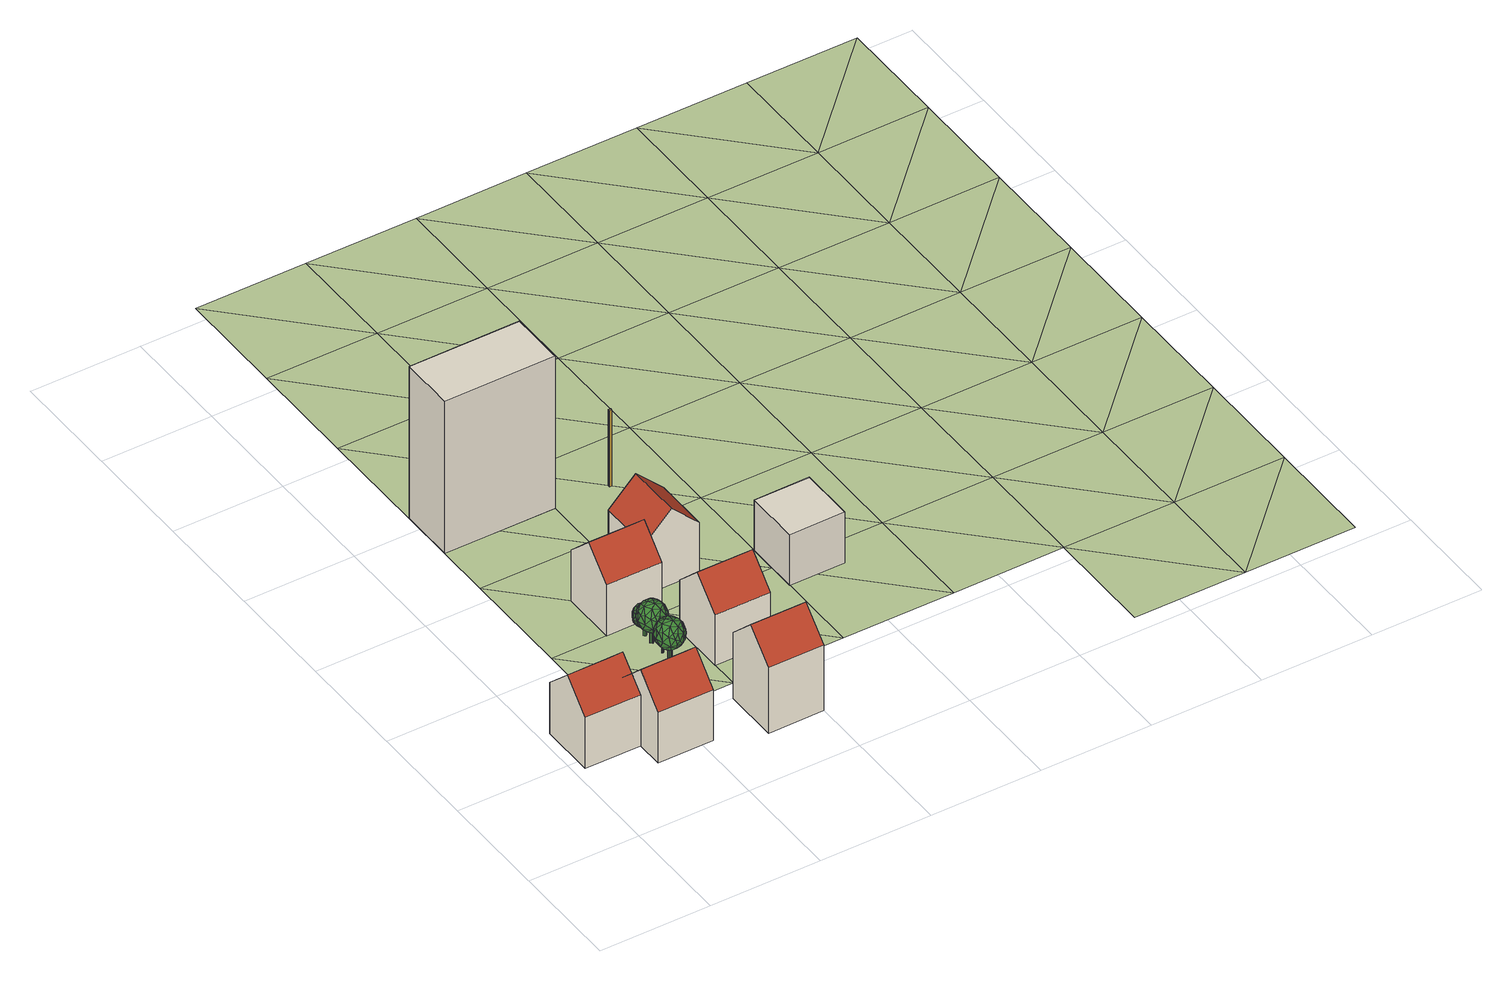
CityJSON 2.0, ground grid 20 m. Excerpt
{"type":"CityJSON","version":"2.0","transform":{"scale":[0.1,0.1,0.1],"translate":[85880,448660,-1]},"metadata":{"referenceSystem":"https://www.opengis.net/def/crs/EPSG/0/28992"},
"CityObjects":{
"building1":{"type":"Building","attributes":{"description":"This is multi-part Building 9-10","name":"Multi-part Building 9-10 (Jabba's Palace)","identifier":"identifier_building_9-10","Indicator.type":"genericQuantitativeIndicator","Indicator.name":"name of genericQuantitativeIndicator","Indicator.scope":"scope of genericQuantitativeIndicator","Indicator.value":73,"Metadata.author":"Person 9","Metadata.acquisitionMethod":"measurement","Metadata.owner":"Company 9","class":"habitation","function":"residential building","yearOfConstruction":1965,"roofType":"gabled roof","measuredHeight":15,"storeysAboveGround":3,"storeysBelowGround":5,"storeyHeightsAboveGround":3,"QualifiedArea.description":"This is a type of floor area","QualifiedArea.source":"Area value source text","QualifiedArea.value":300,"QualifiedArea.type":"grossFloorArea","bdgAtticThermalStatus":"isHeatedAndCooled","bdgBasementThermalStatus":"isNeitherHeatedNorCooled","bdgConstructionWeight":"heavy","QualifiedHeight.description":"This is a type of height","QualifiedHeight.source":"Height value source text","QualifiedHeight.value":15,"QualifiedHeight.type":"highestRoofEdge","bdgIsProtected":"false","bdgOwnerName":"Jabba the Hutt","bdgOwnershipType":"occupantPrivateOwner","QualifiedVolume.description":"This is a type of volume","QualifiedVolume.source":"Volume value source text","QualifiedVolume.value":1250,"QualifiedVolume.type":"grossVolume"},"children":["building1-1","building1-2"]},
"building1-1":{"type":"BuildingPart","attributes":{"description":"This is BuildingPart 9","name":"BuildingPart 9 (Jabba's dungeon)","identifier":"identifier_buildingpart_9","CityObjectRelation.relationType":"adjacent","class":"habitation","function":"residential building","yearOfConstruction":1965,"roofType":"gabled roof","measuredHeight":15,"storeysAboveGround":3,"storeysBelowGround":5,"storeyHeightsAboveGround":3,"QualifiedArea.description":"This is a type of floor area","QualifiedArea.source":"Area value source text","QualifiedArea.value":300,"QualifiedArea.type":"grossFloorArea","bdgAtticThermalStatus":"isOnlyHeated","bdgBasementThermalStatus":"isOnlyHeated","bdgConstructionWeight":"light","QualifiedHeight.description":"This is a type of height","QualifiedHeight.source":"Height value source text","QualifiedHeight.value":15,"QualifiedHeight.type":"highestRoofEdge","bdgIsProtected":"false","bdgType":"terracedHouse","QualifiedVolume.description":"This is a type of volume","QualifiedVolume.source":"Volume value source text","QualifiedVolume.value":1250,"QualifiedVolume.type":"grossVolume"},"address":[{"country":"Bespin Territories","locality":"Alderaan","thoroughfareNumber":"9","thoroughfareName":"Bespin Square","postcode":"1977SW"}],"parents":["building1"],"geometry":[{"type":"MultiSurface","lod":"2","boundaries":[[[0,1,2,3]],[[4,5,6,7]],[[8,9,5,4]],[[8,4,10,11,12,2]],[[6,5,9,1,0]],[[7,6,0,3]],[[1,9,8,2]],[[10,7,3,12,11]],[[7,3,12,2,8,4,10]]],"semantics":{"surfaces":[{"type":"GroundSurface"},{"type":"RoofSurface","description":"This is RoofSurface 1","identifier":"identifier_buildingpart_9_roofsurf_1","Indicator.type":"genericQuantitativeIndicator","Indicator.name":"name of genericQuantitativeIndicator","Indicator.description":"description of keyPerformanceIndicator of id_buildingpart_9_roofsurf_1","Indicator.scope":"scope of genericQuantitativeIndicator","Indicator.value":69,"bdgBdrySurfAdditionalThermalBridgeUValue":0.25,"bdgBdrySurfAzimuth":180,"bdgBdrySurfGroundViewFactor":0.5,"bdgBdrySurfInclination":45,"bdgBdrySurfIsShared":"false","bdgBdrySurfSkyViewFactor":0.6,"bdgBdrySurfTotalSurfaceArea":70.71},{"type":"RoofSurface","description":"This is RoofSurface 2","identifier":"identifier_buildingpart_9_roofsurf_2","Indicator.type":"genericQuantitativeIndicator","Indicator.name":"name of genericQuantitativeIndicator","Indicator.description":"description of keyPerformanceIndicator of id_buildingpart_9_roofsurf_2","Indicator.scope":"scope of genericQuantitativeIndicator","Indicator.value":35,"bdgBdrySurfAdditionalThermalBridgeUValue":0.25,"bdgBdrySurfAzimuth":0,"bdgBdrySurfGroundViewFactor":0.5,"bdgBdrySurfInclination":45,"bdgBdrySurfIsShared":"false","bdgBdrySurfSkyViewFactor":0.6,"bdgBdrySurfTotalSurfaceArea":70.71},{"type":"WallSurface"}],"values":[0,1,2,3,3,3,3,3,null]}}]},
"building1-2":{"type":"BuildingPart","attributes":{"description":"This is BuildingPart 10","name":"BuildingPart 10 (The rancor's prison)","identifier":"identifier_buildingpart_10","CityObjectRelation.relationType":"adjacent","class":"habitation","function":"residential building","yearOfConstruction":1940,"roofType":"gabled roof","measuredHeight":15,"storeysAboveGround":3,"storeysBelowGround":0,"storeyHeightsAboveGround":3,"QualifiedArea.description":"This is a type of floor area","QualifiedArea.source":"Area value source text","QualifiedArea.value":300,"QualifiedArea.type":"grossFloorArea","bdgAtticThermalStatus":"isOnlyHeated","bdgBasementThermalStatus":"isOnlyHeated","bdgConstructionWeight":"light","QualifiedHeight.description":"This is a type of height","QualifiedHeight.source":"Height value source text","QualifiedHeight.value":15,"QualifiedHeight.type":"highestRoofEdge","bdgIsProtected":"false","bdgType":"terracedHouse","QualifiedVolume.description":"This is a type of volume","QualifiedVolume.source":"Volume value source text","QualifiedVolume.value":1250,"QualifiedVolume.type":"grossVolume"},"address":[{"country":"Bespin Territories","locality":"Alderaan","thoroughfareNumber":"10","thoroughfareName":"Bespin Square","postcode":"1977SW"}],"parents":["building1"],"geometry":[{"type":"MultiSurface","lod":"2","boundaries":[[[13,12,14,15]],[[16,17,18,19]],[[20,11,17,16]],[[14,20,16,19,15]],[[17,10,7,3,13,18]],[[19,18,13,15]],[[12,11,20,14]],[[3,7,10,11,12]],[[3,13,18,17,10,11,12]]],"semantics":{"surfaces":[{"type":"GroundSurface"},{"type":"RoofSurface","description":"This is RoofSurface 1","identifier":"identifier_buildingpart_10_roofsurf_1","Indicator.type":"genericQuantitativeIndicator","Indicator.name":"name of genericQuantitativeIndicator","Indicator.description":"description of keyPerformanceIndicator of id_buildingpart_10_roofsurf_1","Indicator.scope":"scope of genericQuantitativeIndicator","Indicator.value":36,"bdgBdrySurfAdditionalThermalBridgeUValue":0.25,"bdgBdrySurfAzimuth":180,"bdgBdrySurfGroundViewFactor":0.5,"bdgBdrySurfInclination":45,"bdgBdrySurfIsShared":"false","bdgBdrySurfSkyViewFactor":0.6,"bdgBdrySurfTotalSurfaceArea":70.71},{"type":"RoofSurface","description":"This is RoofSurface 2","identifier":"identifier_buildingpart_10_roofsurf_2","Indicator.type":"genericQuantitativeIndicator","Indicator.name":"name of genericQuantitativeIndicator","Indicator.description":"description of keyPerformanceIndicator of id_buildingpart_10_roofsurf_2","Indicator.scope":"scope of genericQuantitativeIndicator","Indicator.value":84,"bdgBdrySurfAdditionalThermalBridgeUValue":0.25,"bdgBdrySurfAzimuth":0,"bdgBdrySurfGroundViewFactor":0.5,"bdgBdrySurfInclination":45,"bdgBdrySurfIsShared":"false","bdgBdrySurfSkyViewFactor":0.6,"bdgBdrySurfTotalSurfaceArea":70.71},{"type":"WallSurface"}],"values":[0,1,2,3,3,3,3,3,null]}}]},
"tree1":{"type":"SolitaryVegetationObject","attributes":{"name":"Alderaan Tree 20","identifier":"identifier_tree_20","Metadata.author":"Person 20","Metadata.acquisitionMethod":"measurement","Metadata.owner":"Company 20","species":"Quercus petraea","height":8,"crownDiameter":5},"geometry":[{"type":"MultiSurface","lod":"3","boundaries":[[[21,22,23,24,25,26,27,28]],[[27,29,30,28]],[[26,31,29,27]],[[25,32,31,26]],[[24,33,32,25]],[[23,34,33,24]],[[22,35,34,23]],[[21,36,35,22]],[[28,30,36,21]],[[29,31,32,33,34,35,36,30]],[[37,38,39]],[[40,41,42]],[[43,44,45]],[[46,47,48]],[[37,49,38]],[[39,38,50]],[[51,37,39]],[[52,50,38]],[[53,38,49]],[[40,54,41]],[[42,41,44]],[[55,43,56]],[[57,51,58]],[[59,58,60]],[[61,57,59]],[[62,60,58]],[[63,58,51]],[[64,65,62]],[[66,67,47]],[[68,47,55]],[[69,66,68]],[[46,55,47]],[[48,47,67]],[[70,46,48]],[[71,64,72]],[[73,71,69]],[[74,72,64]],[[75,61,76]],[[77,76,70]],[[49,75,77]],[[78,76,61]],[[79,80,78]],[[81,82,64]],[[51,39,63]],[[83,50,84]],[[69,85,66]],[[75,49,37]],[[53,49,86]],[[48,86,70]],[[67,87,48]],[[88,54,40]],[[89,73,69]],[[55,56,89]],[[42,79,90]],[[59,90,61]],[[60,91,59]],[[80,79,43]],[[46,43,55]],[[74,92,72]],[[39,93,81]],[[66,85,94]],[[95,75,96]],[[65,97,98]],[[65,88,97]],[[99,80,100]],[[93,39,50]],[[51,101,37]],[[52,84,50]],[[87,94,52]],[[41,54,45]],[[91,98,40]],[[102,45,54]],[[57,101,51]],[[61,95,57]],[[62,98,60]],[[66,94,67]],[[89,68,55]],[[71,65,64]],[[69,71,92]],[[102,88,73]],[[92,85,69]],[[82,74,64]],[[93,83,74]],[[75,95,61]],[[86,77,70]],[[90,78,61]],[[81,93,82]],[[63,39,81]],[[85,83,84]],[[94,85,84]],[[96,75,37]],[[101,96,37]],[[97,88,40]],[[98,97,40]],[[56,102,73]],[[100,80,43]],[[46,100,43]],[[70,99,100]],[[53,52,38]],[[87,52,53]],[[91,40,42]],[[45,44,41]],[[56,43,45]],[[59,57,58]],[[63,62,58]],[[81,62,63]],[[68,66,47]],[[73,88,71]],[[74,83,92]],[[77,75,76]],[[78,99,76]],[[78,80,99]],[[48,87,86]],[[87,53,86]],[[89,56,73]],[[59,91,90]],[[91,42,90]],[[52,94,84]],[[87,67,94]],[[79,42,44]],[[91,60,98]],[[44,43,79]],[[102,56,45]],[[57,96,101]],[[57,95,96]],[[62,65,98]],[[81,64,62]],[[89,69,68]],[[46,70,100]],[[71,88,65]],[[92,71,72]],[[102,54,88]],[[92,83,85]],[[82,93,74]],[[93,50,83]],[[86,49,77]],[[76,99,70]],[[90,79,78]]]}]},
"tree2":{"type":"SolitaryVegetationObject","attributes":{"name":"Alderaan Tree 19","identifier":"identifier_tree_19","Metadata.author":"Person 19","Metadata.acquisitionMethod":"measurement","Metadata.owner":"Company 19","species":"Quercus petraea","height":6,"crownDiameter":3},"geometry":[{"type":"MultiSurface","lod":"3","boundaries":[[[103,104,105,106,107,108,109,110]],[[109,111,112,110]],[[108,113,111,109]],[[107,114,113,108]],[[106,115,114,107]],[[105,116,115,106]],[[104,117,116,105]],[[103,118,117,104]],[[110,112,118,103]],[[111,113,114,115,116,117,118,112]],[[119,120,121]],[[122,123,124]],[[125,126,127]],[[128,129,130]],[[119,131,120]],[[121,120,132]],[[133,119,121]],[[134,132,120]],[[135,120,131]],[[122,136,123]],[[124,123,126]],[[137,125,138]],[[139,133,140]],[[141,140,142]],[[143,139,141]],[[144,142,140]],[[145,140,133]],[[146,147,144]],[[148,149,129]],[[150,129,137]],[[151,148,150]],[[128,137,129]],[[130,129,149]],[[152,128,130]],[[153,146,154]],[[155,153,151]],[[156,154,146]],[[157,143,158]],[[159,158,152]],[[131,157,159]],[[160,158,143]],[[161,162,160]],[[163,164,146]],[[133,121,145]],[[165,132,166]],[[151,167,148]],[[157,131,119]],[[135,131,168]],[[130,168,152]],[[149,169,130]],[[170,136,122]],[[171,155,151]],[[137,138,171]],[[124,161,172]],[[141,172,143]],[[142,173,141]],[[162,161,125]],[[128,125,137]],[[156,174,154]],[[121,175,163]],[[148,167,176]],[[177,157,178]],[[147,179,180]],[[147,170,179]],[[181,162,182]],[[175,121,132]],[[133,183,119]],[[134,166,132]],[[169,176,134]],[[123,136,127]],[[173,180,122]],[[184,127,136]],[[139,183,133]],[[143,177,139]],[[144,180,142]],[[148,176,149]],[[171,150,137]],[[153,147,146]],[[151,153,174]],[[184,170,155]],[[174,167,151]],[[164,156,146]],[[175,165,156]],[[157,177,143]],[[168,159,152]],[[172,160,143]],[[163,175,164]],[[145,121,163]],[[167,165,166]],[[176,167,166]],[[178,157,119]],[[183,178,119]],[[179,170,122]],[[180,179,122]],[[138,184,155]],[[182,162,125]],[[128,182,125]],[[152,181,182]],[[135,134,120]],[[169,134,135]],[[173,122,124]],[[127,126,123]],[[138,125,127]],[[141,139,140]],[[145,144,140]],[[163,144,145]],[[150,148,129]],[[155,170,153]],[[156,165,174]],[[159,157,158]],[[160,181,158]],[[160,162,181]],[[130,169,168]],[[169,135,168]],[[171,138,155]],[[141,173,172]],[[173,124,172]],[[134,176,166]],[[169,149,176]],[[161,124,126]],[[173,142,180]],[[126,125,161]],[[184,138,127]],[[139,178,183]],[[139,177,178]],[[144,147,180]],[[163,146,144]],[[171,151,150]],[[128,152,182]],[[153,170,147]],[[174,153,154]],[[184,136,170]],[[174,165,167]],[[164,175,156]],[[175,132,165]],[[168,131,159]],[[158,181,152]],[[172,161,160]]]}]},
"tree3":{"type":"SolitaryVegetationObject","attributes":{"name":"Alderaan Tree 18","identifier":"identifier_tree_18","Metadata.author":"Person 18","Metadata.acquisitionMethod":"measurement","Metadata.owner":"Company 18","species":"Quercus petraea","height":8,"crownDiameter":5},"geometry":[{"type":"MultiSurface","lod":"3","boundaries":[[[185,186,187,188,189,190,191,192]],[[191,193,194,192]],[[190,195,193,191]],[[189,196,195,190]],[[188,197,196,189]],[[187,198,197,188]],[[186,199,198,187]],[[185,200,199,186]],[[192,194,200,185]],[[193,195,196,197,198,199,200,194]],[[201,202,203]],[[204,205,206]],[[207,208,209]],[[210,211,212]],[[201,213,202]],[[203,202,214]],[[215,201,203]],[[216,214,202]],[[217,202,213]],[[204,218,205]],[[206,205,208]],[[219,207,220]],[[221,215,222]],[[223,222,224]],[[225,221,223]],[[226,224,222]],[[227,222,215]],[[228,229,226]],[[230,231,211]],[[232,211,219]],[[233,230,232]],[[210,219,211]],[[212,211,231]],[[234,210,212]],[[235,228,236]],[[237,235,233]],[[238,236,228]],[[239,225,240]],[[241,240,234]],[[213,239,241]],[[242,240,225]],[[243,244,242]],[[245,246,228]],[[215,203,227]],[[247,214,248]],[[233,249,230]],[[239,213,201]],[[217,213,250]],[[212,250,234]],[[231,251,212]],[[252,218,204]],[[253,237,233]],[[219,220,253]],[[206,243,254]],[[223,254,225]],[[224,255,223]],[[244,243,207]],[[210,207,219]],[[238,256,236]],[[203,257,245]],[[230,249,258]],[[259,239,260]],[[229,261,262]],[[229,252,261]],[[263,244,264]],[[257,203,214]],[[215,265,201]],[[216,248,214]],[[251,258,216]],[[205,218,209]],[[255,262,204]],[[266,209,218]],[[221,265,215]],[[225,259,221]],[[226,262,224]],[[230,258,231]],[[253,232,219]],[[235,229,228]],[[233,235,256]],[[266,252,237]],[[256,249,233]],[[246,238,228]],[[257,247,238]],[[239,259,225]],[[250,241,234]],[[254,242,225]],[[245,257,246]],[[227,203,245]],[[249,247,248]],[[258,249,248]],[[260,239,201]],[[265,260,201]],[[261,252,204]],[[262,261,204]],[[220,266,237]],[[264,244,207]],[[210,264,207]],[[234,263,264]],[[217,216,202]],[[251,216,217]],[[255,204,206]],[[209,208,205]],[[220,207,209]],[[223,221,222]],[[227,226,222]],[[245,226,227]],[[232,230,211]],[[237,252,235]],[[238,247,256]],[[241,239,240]],[[242,263,240]],[[242,244,263]],[[212,251,250]],[[251,217,250]],[[253,220,237]],[[223,255,254]],[[255,206,254]],[[216,258,248]],[[251,231,258]],[[243,206,208]],[[255,224,262]],[[208,207,243]],[[266,220,209]],[[221,260,265]],[[221,259,260]],[[226,229,262]],[[245,228,226]],[[253,233,232]],[[210,234,264]],[[235,252,229]],[[256,235,236]],[[266,218,252]],[[256,247,249]],[[246,257,238]],[[257,214,247]],[[250,213,241]],[[240,263,234]],[[254,243,242]]]}]},
"tree4":{"type":"SolitaryVegetationObject","attributes":{"name":"Alderaan Tree 17","identifier":"identifier_tree_17","Metadata.author":"Person 17","Metadata.acquisitionMethod":"measurement","Metadata.owner":"Company 17","species":"Quercus petraea","height":6,"crownDiameter":4},"geometry":[{"type":"MultiSurface","lod":"3","boundaries":[[[267,268,269,270,271,272,273,274]],[[273,275,276,274]],[[272,277,275,273]],[[271,278,277,272]],[[270,279,278,271]],[[269,280,279,270]],[[268,281,280,269]],[[267,282,281,268]],[[274,276,282,267]],[[275,277,278,279,280,281,282,276]],[[283,284,285]],[[286,287,288]],[[289,290,291]],[[292,293,294]],[[283,295,284]],[[285,284,296]],[[297,283,285]],[[298,296,284]],[[299,284,295]],[[286,300,287]],[[288,287,290]],[[301,289,302]],[[303,297,304]],[[305,304,306]],[[307,303,305]],[[308,306,304]],[[309,304,297]],[[310,311,308]],[[312,313,293]],[[314,293,301]],[[315,312,314]],[[292,301,293]],[[294,293,313]],[[316,292,294]],[[317,310,318]],[[319,317,315]],[[320,318,310]],[[321,307,322]],[[323,322,316]],[[295,321,323]],[[324,322,307]],[[325,326,324]],[[327,328,310]],[[297,285,309]],[[329,296,330]],[[315,331,312]],[[321,295,283]],[[299,295,332]],[[294,332,316]],[[313,333,294]],[[334,300,286]],[[335,319,315]],[[301,302,335]],[[288,325,336]],[[305,336,307]],[[306,337,305]],[[326,325,289]],[[292,289,301]],[[320,338,318]],[[285,339,327]],[[312,331,340]],[[341,321,342]],[[311,343,344]],[[311,334,343]],[[345,326,346]],[[339,285,296]],[[297,347,283]],[[298,330,296]],[[333,340,298]],[[287,300,291]],[[337,344,286]],[[348,291,300]],[[303,347,297]],[[307,341,303]],[[308,344,306]],[[312,340,313]],[[335,314,301]],[[317,311,310]],[[315,317,338]],[[348,334,319]],[[338,331,315]],[[328,320,310]],[[339,329,320]],[[321,341,307]],[[332,323,316]],[[336,324,307]],[[327,339,328]],[[309,285,327]],[[331,329,330]],[[340,331,330]],[[342,321,283]],[[347,342,283]],[[343,334,286]],[[344,343,286]],[[302,348,319]],[[346,326,289]],[[292,346,289]],[[316,345,346]],[[299,298,284]],[[333,298,299]],[[337,286,288]],[[291,290,287]],[[302,289,291]],[[305,303,304]],[[309,308,304]],[[327,308,309]],[[314,312,293]],[[319,334,317]],[[320,329,338]],[[323,321,322]],[[324,345,322]],[[324,326,345]],[[294,333,332]],[[333,299,332]],[[335,302,319]],[[305,337,336]],[[337,288,336]],[[298,340,330]],[[333,313,340]],[[325,288,290]],[[337,306,344]],[[290,289,325]],[[348,302,291]],[[303,342,347]],[[303,341,342]],[[308,311,344]],[[327,310,308]],[[335,315,314]],[[292,316,346]],[[317,334,311]],[[338,317,318]],[[348,300,334]],[[338,329,331]],[[328,339,320]],[[339,296,329]],[[332,295,323]],[[322,345,316]],[[336,325,324]]]}]},
"building2":{"type":"Building","attributes":{"description":"This is Building 5","name":"Building 5 (Yoda's Hut)","identifier":"identifier_building_5","Indicator.type":"genericQuantitativeIndicator","Indicator.name":"name of genericQuantitativeIndicator","Indicator.scope":"scope of genericQuantitativeIndicator","Indicator.value":21,"Metadata.author":"Person 5","Metadata.acquisitionMethod":"measurement","Metadata.owner":"Company 5","CityObjectRelation.relationType":"adjacent","class":"healthcare","function":"hospital","yearOfConstruction":1980,"roofType":"gabled roof","measuredHeight":15,"storeysAboveGround":3,"storeysBelowGround":1,"storeyHeightsAboveGround":3,"QualifiedArea.description":"This is a type of floor area","QualifiedArea.source":"Area value source text","QualifiedArea.value":300,"QualifiedArea.type":"grossFloorArea","bdgAtticThermalStatus":"unknown","bdgBasementThermalStatus":"unknown","bdgConstructionWeight":"heavy","QualifiedHeight.description":"This is a type of height","QualifiedHeight.source":"Height value source text","QualifiedHeight.value":15,"QualifiedHeight.type":"highestRoofEdge","bdgIsProtected":"false","bdgOwnerName":"Yoda","bdgOwnershipType":"occupantPrivateOwner","bdgType":"singleFamilyHouse","QualifiedVolume.description":"This is a type of volume","QualifiedVolume.source":"Volume value source text","QualifiedVolume.value":1250,"QualifiedVolume.type":"grossVolume"},"address":[{"country":"Bespin Territories","locality":"Alderaan","thoroughfareNumber":"5","thoroughfareName":"Bespin Square","postcode":"1977SW"}],"geometry":[{"type":"MultiSurface","lod":"2","boundaries":[[[349,350,351,352]],[[353,354,355,356]],[[357,358,354,353]],[[359,357,353,356,352,360]],[[355,354,358,350,349]],[[356,355,349,352]],[[350,358,357,351]],[[359,360,351,357]],[[357,353,356,352,360,351]]],"semantics":{"surfaces":[{"type":"GroundSurface"},{"type":"RoofSurface","description":"This is RoofSurface 1","identifier":"identifier_building_5_roofsurf_1","Indicator.type":"genericQuantitativeIndicator","Indicator.name":"name of genericQuantitativeIndicator","Indicator.description":"description of keyPerformanceIndicator of id_building_5_roofsurf_1","Indicator.scope":"scope of genericQuantitativeIndicator","Indicator.value":29,"bdgBdrySurfAdditionalThermalBridgeUValue":0.25,"bdgBdrySurfAzimuth":180,"bdgBdrySurfGroundViewFactor":0.5,"bdgBdrySurfInclination":45,"bdgBdrySurfIsShared":"false","bdgBdrySurfSkyViewFactor":0.6,"bdgBdrySurfTotalSurfaceArea":70.71},{"type":"RoofSurface","description":"This is RoofSurface 2","identifier":"identifier_building_5_roofsurf_2","Indicator.type":"genericQuantitativeIndicator","Indicator.name":"name of genericQuantitativeIndicator","Indicator.description":"description of keyPerformanceIndicator of id_building_5_roofsurf_2","Indicator.scope":"scope of genericQuantitativeIndicator","Indicator.value":51,"bdgBdrySurfAdditionalThermalBridgeUValue":0.25,"bdgBdrySurfAzimuth":0,"bdgBdrySurfGroundViewFactor":0.5,"bdgBdrySurfInclination":45,"bdgBdrySurfIsShared":"false","bdgBdrySurfSkyViewFactor":0.6,"bdgBdrySurfTotalSurfaceArea":70.71},{"type":"WallSurface"}],"values":[0,1,2,3,3,3,3,3,null]}}]},
"building3":{"type":"Building","attributes":{"description":"This is Building 11","name":"Building 11 (Death Star I)","identifier":"identifier_building_11","Indicator.type":"genericQuantitativeIndicator","Indicator.name":"name of genericQuantitativeIndicator","Indicator.scope":"scope of genericQuantitativeIndicator","Indicator.value":24,"Metadata.author":"Person 10","Metadata.acquisitionMethod":"measurement","Metadata.owner":"Company 10","class":"habitation","function":"residential building","yearOfConstruction":1920,"roofType":"gabled roof","measuredHeight":15,"storeysAboveGround":3,"storeysBelowGround":1,"storeyHeightsAboveGround":3,"QualifiedArea.description":"This is a type of floor area","QualifiedArea.source":"Area value source text","QualifiedArea.value":300,"QualifiedArea.type":"grossFloorArea","bdgAtticThermalStatus":"isOnlyHeated","bdgBasementThermalStatus":"isOnlyHeated","bdgConstructionWeight":"heavy","QualifiedHeight.description":"This is a type of height","QualifiedHeight.source":"Height value source text","QualifiedHeight.value":15,"QualifiedHeight.type":"highestRoofEdge","bdgIsProtected":"false","bdgOwnerName":"Galactic Empire","bdgOwnershipType":"propertyManagementCompany","bdgType":"apartmentBlock","QualifiedVolume.description":"This is a type of volume","QualifiedVolume.source":"Volume value source text","QualifiedVolume.value":1250,"QualifiedVolume.type":"grossVolume"},"address":[{"country":"Bespin Territories","locality":"Alderaan","thoroughfareNumber":"11","thoroughfareName":"Bespin Square","postcode":"1977SW"}],"geometry":[{"type":"Solid","lod":"2","boundaries":[[[[361,362,363,364]],[[365,366,367,368]],[[369,370,366,365]],[[363,369,365,368,364]],[[367,366,370,362,361]],[[368,367,361,364]],[[362,370,369,363]]]],"semantics":{"surfaces":[{"type":"GroundSurface"},{"type":"RoofSurface","description":"This is RoofSurface 1","identifier":"identifier_building_11_roofsurf_1","Indicator.type":"genericQuantitativeIndicator","Indicator.name":"name of genericQuantitativeIndicator","Indicator.description":"description of keyPerformanceIndicator of id_building_11_roofsurf_1","Indicator.scope":"scope of genericQuantitativeIndicator","Indicator.value":79,"bdgBdrySurfAdditionalThermalBridgeUValue":0.25,"bdgBdrySurfAzimuth":180,"bdgBdrySurfGroundViewFactor":0.5,"bdgBdrySurfInclination":45,"bdgBdrySurfIsShared":"false","bdgBdrySurfSkyViewFactor":0.6,"bdgBdrySurfTotalSurfaceArea":70.71},{"type":"RoofSurface","description":"This is RoofSurface 2","identifier":"identifier_building_11_roofsurf_2","Indicator.type":"genericQuantitativeIndicator","Indicator.name":"name of genericQuantitativeIndicator","Indicator.description":"description of keyPerformanceIndicator of id_building_11_roofsurf_2","Indicator.scope":"scope of genericQuantitativeIndicator","Indicator.value":27,"bdgBdrySurfAdditionalThermalBridgeUValue":0.25,"bdgBdrySurfAzimuth":0,"bdgBdrySurfGroundViewFactor":0.5,"bdgBdrySurfInclination":45,"bdgBdrySurfIsShared":"false","bdgBdrySurfSkyViewFactor":0.6,"bdgBdrySurfTotalSurfaceArea":70.71},{"type":"WallSurface"}],"values":[[0,1,2,3,3,3,3]]}}]},
"building4":{"type":"Building","attributes":{"description":"This is a simple, primastic building meant to provide shadowing and occlusions","name":"Ancillary Building 28","identifier":"identifier_box_building_28","Indicator.type":"genericQuantitativeIndicator","Indicator.name":"name of genericQuantitativeIndicator","Indicator.scope":"scope of genericQuantitativeIndicator","Indicator.value":99,"Metadata.author":"Person 20","Metadata.acquisitionMethod":"measurement","Metadata.owner":"Company 20","bdgOwnerName":"Galactic Empire","bdgOwnershipType":"government"},"geometry":[{"type":"Solid","lod":"1","boundaries":[[[[371,372,373,374]],[[373,375,376,374]],[[372,377,375,373]],[[371,378,377,372]],[[374,376,378,371]],[[375,377,378,376]]]]}]},
"building5":{"type":"Building","attributes":{"description":"This is Building 12","name":"Building 12 (Death Star II)","identifier":"identifier_building_12","Indicator.type":"genericQuantitativeIndicator","Indicator.name":"name of genericQuantitativeIndicator","Indicator.scope":"scope of genericQuantitativeIndicator","Indicator.value":1,"Metadata.author":"Person 11","Metadata.acquisitionMethod":"measurement","Metadata.owner":"Company 11","class":"habitation","function":"residential building","yearOfConstruction":1964,"roofType":"gabled roof","measuredHeight":15,"storeysAboveGround":3,"storeysBelowGround":0,"storeyHeightsAboveGround":3,"QualifiedArea.description":"This is a type of floor area","QualifiedArea.source":"Area value source text","QualifiedArea.value":300,"QualifiedArea.type":"grossFloorArea","bdgAtticThermalStatus":"isOnlyHeated","bdgBasementThermalStatus":"isOnlyHeated","bdgConstructionWeight":"heavy","QualifiedHeight.description":"This is a type of height","QualifiedHeight.source":"Height value source text","QualifiedHeight.value":15,"QualifiedHeight.type":"highestRoofEdge","bdgIsProtected":"false","bdgOwnerName":"Galactic Empire","bdgOwnershipType":"propertyManagementCompany","bdgType":"apartmentBlock","QualifiedVolume.description":"This is a type of volume","QualifiedVolume.source":"Volume value source text","QualifiedVolume.value":1250,"QualifiedVolume.type":"grossVolume"},"address":[{"country":"Bespin Territories","locality":"Alderaan","thoroughfareNumber":"12","thoroughfareName":"Bespin Square","postcode":"1977SW"}],"geometry":[{"type":"Solid","lod":"2","boundaries":[[[[379,380,381,382]],[[383,384,385,386]],[[387,388,384,383]],[[381,387,383,386,382]],[[385,384,388,380,379]],[[386,385,379,382]],[[380,388,387,381]]]],"semantics":{"surfaces":[{"type":"GroundSurface"},{"type":"RoofSurface","description":"This is RoofSurface 1","identifier":"identifier_building_12_roofsurf_1","Indicator.type":"genericQuantitativeIndicator","Indicator.name":"name of genericQuantitativeIndicator","Indicator.description":"description of keyPerformanceIndicator of id_building_12_roofsurf_1","Indicator.scope":"scope of genericQuantitativeIndicator","Indicator.value":41,"bdgBdrySurfAdditionalThermalBridgeUValue":0.25,"bdgBdrySurfAzimuth":180,"bdgBdrySurfGroundViewFactor":0.5,"bdgBdrySurfInclination":45,"bdgBdrySurfIsShared":"false","bdgBdrySurfSkyViewFactor":0.6,"bdgBdrySurfTotalSurfaceArea":70.71},{"type":"RoofSurface","description":"This is RoofSurface 2","identifier":"identifier_building_12_roofsurf_2","Indicator.type":"genericQuantitativeIndicator","Indicator.name":"name of genericQuantitativeIndicator","Indicator.description":"description of keyPerformanceIndicator of id_building_12_roofsurf_2","Indicator.scope":"scope of genericQuantitativeIndicator","Indicator.value":41,"bdgBdrySurfAdditionalThermalBridgeUValue":0.25,"bdgBdrySurfAzimuth":0,"bdgBdrySurfGroundViewFactor":0.5,"bdgBdrySurfInclination":45,"bdgBdrySurfIsShared":"false","bdgBdrySurfSkyViewFactor":0.6,"bdgBdrySurfTotalSurfaceArea":70.71},{"type":"WallSurface"}],"values":[[0,1,2,3,3,3,3]]}}]},
"building6":{"type":"Building","attributes":{"description":"This is Building 6","name":"Building 6 (Amidala's Palace)","identifier":"identifier_building_6","Indicator.type":"genericQuantitativeIndicator","Indicator.name":"name of genericQuantitativeIndicator","Indicator.scope":"scope of genericQuantitativeIndicator","Indicator.value":99,"Metadata.author":"Person 6","Metadata.acquisitionMethod":"measurement","Metadata.owner":"Company 6","CityObjectRelation.relationType":"adjacent","class":"habitation","function":"residential building","yearOfConstruction":1997,"roofType":"gabled roof","measuredHeight":15,"storeysAboveGround":3,"storeysBelowGround":2,"storeyHeightsAboveGround":3,"QualifiedArea.description":"This is a type of floor area","QualifiedArea.source":"Area value source text","QualifiedArea.value":300,"QualifiedArea.type":"grossFloorArea","bdgAtticThermalStatus":"unknown","bdgBasementThermalStatus":"unknown","bdgConstructionWeight":"heavy","QualifiedHeight.description":"This is a type of height","QualifiedHeight.source":"Height value source text","QualifiedHeight.value":15,"QualifiedHeight.type":"highestRoofEdge","bdgIsProtected":"false","bdgOwnerName":"Amidala","bdgOwnershipType":"occupantPrivateOwner","bdgType":"singleFamilyHouse","QualifiedVolume.description":"This is a type of volume","QualifiedVolume.source":"Volume value source text","QualifiedVolume.value":1250,"QualifiedVolume.type":"grossVolume"},"address":[{"country":"Bespin Territories","locality":"Alderaan","thoroughfareNumber":"6","thoroughfareName":"Bespin Square","postcode":"1977SW"}],"geometry":[{"type":"MultiSurface","lod":"2","boundaries":[[[389,390,391,360]],[[392,393,394,359]],[[395,396,393,392]],[[391,395,392,359,360]],[[394,393,396,390,389]],[[357,394,389,351]],[[390,396,395,391]],[[351,360,359,357]],[[394,389,351,360,359,357]]],"semantics":{"surfaces":[{"type":"GroundSurface"},{"type":"RoofSurface","description":"This is RoofSurface 1","identifier":"identifier_building_6_roofsurf_1","Indicator.type":"genericQuantitativeIndicator","Indicator.name":"name of genericQuantitativeIndicator","Indicator.description":"description of keyPerformanceIndicator of id_building_6_roofsurf_1","Indicator.scope":"scope of genericQuantitativeIndicator","Indicator.value":9,"bdgBdrySurfAdditionalThermalBridgeUValue":0.25,"bdgBdrySurfAzimuth":270,"bdgBdrySurfGroundViewFactor":0.5,"bdgBdrySurfInclination":45,"bdgBdrySurfIsShared":"false","bdgBdrySurfSkyViewFactor":0.6,"bdgBdrySurfTotalSurfaceArea":70.71},{"type":"RoofSurface","description":"This is RoofSurface 2","identifier":"identifier_building_6_roofsurf_2","Indicator.type":"genericQuantitativeIndicator","Indicator.name":"name of genericQuantitativeIndicator","Indicator.description":"description of keyPerformanceIndicator of id_building_6_roofsurf_2","Indicator.scope":"scope of genericQuantitativeIndicator","Indicator.value":83,"bdgBdrySurfAdditionalThermalBridgeUValue":0.25,"bdgBdrySurfAzimuth":90,"bdgBdrySurfGroundViewFactor":0.5,"bdgBdrySurfInclination":45,"bdgBdrySurfIsShared":"false","bdgBdrySurfSkyViewFactor":0.6,"bdgBdrySurfTotalSurfaceArea":70.71},{"type":"WallSurface"}],"values":[0,1,2,3,3,3,3,3,null]}}]},
"cityfurniture1":{"type":"CityFurniture","attributes":{"description":"Pole upon which WeatherStation 2 is placed","name":"Weather station pole 2","identifier":"identifier_city_furniture_2","Metadata.author":"Person 2","Metadata.acquisitionMethod":"measurement","Metadata.owner":"Company 2","class":"Pole","function":"Mounting Pole","usage":"Mounting Pole"},"geometry":[{"type":"MultiSurface","lod":"1","boundaries":[[[397,398,399,400]],[[399,401,402,400]],[[398,403,401,399]],[[397,404,403,398]],[[400,402,404,397]],[[401,403,404,402]]]}]},
"building7":{"type":"Building","attributes":{"description":"This is a simple, primastic building meant to provide shadowing and occlusions","name":"Ancillary Building 26","identifier":"identifier_box_building_26","Indicator.type":"genericQuantitativeIndicator","Indicator.name":"name of genericQuantitativeIndicator","Indicator.scope":"scope of genericQuantitativeIndicator","Indicator.value":26,"Metadata.author":"Person 18","Metadata.acquisitionMethod":"measurement","Metadata.owner":"Company 18","bdgOwnerName":"Galactic Empire","bdgOwnershipType":"government"},"geometry":[{"type":"Solid","lod":"1","boundaries":[[[[405,406,407,408]],[[407,409,410,408]],[[406,411,409,407]],[[405,412,411,406]],[[408,410,412,405]],[[409,411,412,410]]]]}]},
"terrain1":{"type":"TINRelief","attributes":{"description":"Tile 4-6 of the DTM Alderaan","name":"DTM of Alderaan","identifier":"identifier_tin_relief_4-6","lod":1},"geometry":[{"type":"CompositeSurface","lod":"1","boundaries":[[[12,413,414]],[[413,352,414]]]}]},
"terrain2":{"type":"TINRelief","attributes":{"description":"Tile 5-6 of the DTM Alderaan","name":"DTM of Alderaan","identifier":"identifier_tin_relief_5-6","lod":1},"geometry":[{"type":"CompositeSurface","lod":"1","boundaries":[[[415,416,352]],[[416,414,352]]]}]},
"terrain3":{"type":"TINRelief","attributes":{"description":"Tile 6-6 of the DTM Alderaan","name":"DTM of Alderaan","identifier":"identifier_tin_relief_6-6","lod":1},"geometry":[{"type":"CompositeSurface","lod":"1","boundaries":[[[416,415,371]],[[415,372,371]]]}]},
"terrain4":{"type":"TINRelief","attributes":{"description":"Tile 7-6 of the DTM Alderaan","name":"DTM of Alderaan","identifier":"identifier_tin_relief_7-6","lod":1},"geometry":[{"type":"CompositeSurface","lod":"1","boundaries":[[[417,418,372]],[[418,371,372]]]}]},
"terrain5":{"type":"TINRelief","attributes":{"description":"Tile 4-7 of the DTM Alderaan","name":"DTM of Alderaan","identifier":"identifier_tin_relief_4-7","lod":1},"geometry":[{"type":"CompositeSurface","lod":"1","boundaries":[[[413,419,352]],[[419,420,352]]]}]},
"terrain6":{"type":"TINRelief","attributes":{"description":"Tile 8-6 of the DTM Alderaan","name":"DTM of Alderaan","identifier":"identifier_tin_relief_8-6","lod":1},"geometry":[{"type":"CompositeSurface","lod":"1","boundaries":[[[418,417,421]],[[417,422,421]]]}]},
"terrain7":{"type":"TINRelief","attributes":{"description":"Tile 5-7 of the DTM Alderaan","name":"DTM of Alderaan","identifier":"identifier_tin_relief_5-7","lod":1},"geometry":[{"type":"CompositeSurface","lod":"1","boundaries":[[[423,415,420]],[[415,352,420]]]}]},
"terrain8":{"type":"TINRelief","attributes":{"description":"Tile 9-6 of the DTM Alderaan","name":"DTM of Alderaan","identifier":"identifier_tin_relief_9-6","lod":1},"geometry":[{"type":"CompositeSurface","lod":"1","boundaries":[[[424,425,422]],[[425,421,422]]]}]},
"terrain9":{"type":"TINRelief","attributes":{"description":"Tile 6-7 of the DTM Alderaan","name":"DTM of Alderaan","identifier":"identifier_tin_relief_6-7","lod":1},"geometry":[{"type":"CompositeSurface","lod":"1","boundaries":[[[415,423,372]],[[423,426,372]]]}]},
"terrain10":{"type":"TINRelief","attributes":{"description":"Tile 7-7 of the DTM Alderaan","name":"DTM of Alderaan","identifier":"identifier_tin_relief_7-7","lod":1},"geometry":[{"type":"CompositeSurface","lod":"1","boundaries":[[[427,417,426]],[[417,372,426]]]}]},
"terrain11":{"type":"TINRelief","attributes":{"description":"Tile 4-8 of the DTM Alderaan","name":"DTM of Alderaan","identifier":"identifier_tin_relief_4-8","lod":1},"geometry":[{"type":"CompositeSurface","lod":"1","boundaries":[[[419,428,420]],[[428,429,420]]]}]},
"terrain12":{"type":"TINRelief","attributes":{"description":"Tile 8-7 of the DTM Alderaan","name":"DTM of Alderaan","identifier":"identifier_tin_relief_8-7","lod":1},"geometry":[{"type":"CompositeSurface","lod":"1","boundaries":[[[417,427,422]],[[427,430,422]]]}]},
"terrain13":{"type":"TINRelief","attributes":{"description":"Tile 5-8 of the DTM Alderaan","name":"DTM of Alderaan","identifier":"identifier_tin_relief_5-8","lod":1},"geometry":[{"type":"CompositeSurface","lod":"1","boundaries":[[[431,423,429]],[[423,420,429]]]}]},
"terrain14":{"type":"TINRelief","attributes":{"description":"Tile 9-7 of the DTM Alderaan","name":"DTM of Alderaan","identifier":"identifier_tin_relief_9-7","lod":1},"geometry":[{"type":"CompositeSurface","lod":"1","boundaries":[[[432,424,430]],[[424,422,430]]]}]},
"terrain15":{"type":"TINRelief","attributes":{"description":"Tile 6-8 of the DTM Alderaan","name":"DTM of Alderaan","identifier":"identifier_tin_relief_6-8","lod":1},"geometry":[{"type":"CompositeSurface","lod":"1","boundaries":[[[423,431,426]],[[431,433,426]]]}]},
"terrain16":{"type":"TINRelief","attributes":{"description":"Tile 7-8 of the DTM Alderaan","name":"DTM of Alderaan","identifier":"identifier_tin_relief_7-8","lod":1},"geometry":[{"type":"CompositeSurface","lod":"1","boundaries":[[[434,427,433]],[[427,426,433]]]}]},
"terrain17":{"type":"TINRelief","attributes":{"description":"Tile 4-9 of the DTM Alderaan","name":"DTM of Alderaan","identifier":"identifier_tin_relief_4-9","lod":1},"geometry":[{"type":"CompositeSurface","lod":"1","boundaries":[[[428,435,429]],[[435,436,429]]]}]},
"terrain18":{"type":"TINRelief","attributes":{"description":"Tile 8-8 of the DTM Alderaan","name":"DTM of Alderaan","identifier":"identifier_tin_relief_8-8","lod":1},"geometry":[{"type":"CompositeSurface","lod":"1","boundaries":[[[427,434,430]],[[434,437,430]]]}]},
"terrain19":{"type":"TINRelief","attributes":{"description":"Tile 5-9 of the DTM Alderaan","name":"DTM of Alderaan","identifier":"identifier_tin_relief_5-9","lod":1},"geometry":[{"type":"CompositeSurface","lod":"1","boundaries":[[[438,431,436]],[[431,429,436]]]}]},
"terrain20":{"type":"TINRelief","attributes":{"description":"Tile 9-8 of the DTM Alderaan","name":"DTM of Alderaan","identifier":"identifier_tin_relief_9-8","lod":1},"geometry":[{"type":"CompositeSurface","lod":"1","boundaries":[[[439,432,437]],[[432,430,437]]]}]},
"terrain21":{"type":"TINRelief","attributes":{"description":"Tile 6-9 of the DTM Alderaan","name":"DTM of Alderaan","identifier":"identifier_tin_relief_6-9","lod":1},"geometry":[{"type":"CompositeSurface","lod":"1","boundaries":[[[431,438,433]],[[438,440,433]]]}]},
"terrain22":{"type":"TINRelief","attributes":{"description":"Tile 3-10 of the DTM Alderaan","name":"DTM of Alderaan","identifier":"identifier_tin_relief_3-10","lod":1},"geometry":[{"type":"CompositeSurface","lod":"1","boundaries":[[[441,435,442]],[[435,443,442]]]}]},
"terrain23":{"type":"TINRelief","attributes":{"description":"Tile 7-9 of the DTM Alderaan","name":"DTM of Alderaan","identifier":"identifier_tin_relief_7-9","lod":1},"geometry":[{"type":"CompositeSurface","lod":"1","boundaries":[[[444,434,440]],[[434,433,440]]]}]},
"terrain24":{"type":"TINRelief","attributes":{"description":"Tile 4-10 of the DTM Alderaan","name":"DTM of Alderaan","identifier":"identifier_tin_relief_4-10","lod":1},"geometry":[{"type":"CompositeSurface","lod":"1","boundaries":[[[435,441,436]],[[441,445,436]]]}]},
"terrain25":{"type":"TINRelief","attributes":{"description":"Tile 8-9 of the DTM Alderaan","name":"DTM of Alderaan","identifier":"identifier_tin_relief_8-9","lod":1},"geometry":[{"type":"CompositeSurface","lod":"1","boundaries":[[[434,444,437]],[[444,446,437]]]}]},
"terrain26":{"type":"TINRelief","attributes":{"description":"Tile 5-10 of the DTM Alderaan","name":"DTM of Alderaan","identifier":"identifier_tin_relief_5-10","lod":1},"geometry":[{"type":"CompositeSurface","lod":"1","boundaries":[[[447,438,445]],[[438,436,445]]]}]},
"terrain27":{"type":"TINRelief","attributes":{"description":"Tile 9-9 of the DTM Alderaan","name":"DTM of Alderaan","identifier":"identifier_tin_relief_9-9","lod":1},"geometry":[{"type":"CompositeSurface","lod":"1","boundaries":[[[448,439,446]],[[439,437,446]]]}]},
"terrain28":{"type":"TINRelief","attributes":{"description":"Tile 6-10 of the DTM Alderaan","name":"DTM of Alderaan","identifier":"identifier_tin_relief_6-10","lod":1},"geometry":[{"type":"CompositeSurface","lod":"1","boundaries":[[[438,447,440]],[[447,449,440]]]}]},
"terrain29":{"type":"TINRelief","attributes":{"description":"Tile 3-11 of the DTM Alderaan","name":"DTM of Alderaan","identifier":"identifier_tin_relief_3-11","lod":1},"geometry":[{"type":"CompositeSurface","lod":"1","boundaries":[[[441,442,450]],[[442,451,450]]]}]},
"terrain30":{"type":"TINRelief","attributes":{"description":"Tile 7-10 of the DTM Alderaan","name":"DTM of Alderaan","identifier":"identifier_tin_relief_7-10","lod":1},"geometry":[{"type":"CompositeSurface","lod":"1","boundaries":[[[452,444,449]],[[444,440,449]]]}]},
"terrain31":{"type":"TINRelief","attributes":{"description":"Tile 4-11 of the DTM Alderaan","name":"DTM of Alderaan","identifier":"identifier_tin_relief_4-11","lod":1},"geometry":[{"type":"CompositeSurface","lod":"1","boundaries":[[[445,441,453]],[[441,450,453]]]}]},
"terrain32":{"type":"TINRelief","attributes":{"description":"Tile 8-10 of the DTM Alderaan","name":"DTM of Alderaan","identifier":"identifier_tin_relief_8-10","lod":1},"geometry":[{"type":"CompositeSurface","lod":"1","boundaries":[[[444,452,446]],[[452,454,446]]]}]},
"terrain33":{"type":"TINRelief","attributes":{"description":"Tile 5-11 of the DTM Alderaan","name":"DTM of Alderaan","identifier":"identifier_tin_relief_5-11","lod":1},"geometry":[{"type":"CompositeSurface","lod":"1","boundaries":[[[447,445,455]],[[445,453,455]]]}]},
"terrain34":{"type":"TINRelief","attributes":{"description":"Tile 9-10 of the DTM Alderaan","name":"DTM of Alderaan","identifier":"identifier_tin_relief_9-10","lod":1},"geometry":[{"type":"CompositeSurface","lod":"1","boundaries":[[[456,448,454]],[[448,446,454]]]}]},
"terrain35":{"type":"TINRelief","attributes":{"description":"Tile 6-11 of the DTM Alderaan","name":"DTM of Alderaan","identifier":"identifier_tin_relief_6-11","lod":1},"geometry":[{"type":"CompositeSurface","lod":"1","boundaries":[[[449,447,457]],[[447,455,457]]]}]},
"terrain36":{"type":"TINRelief","attributes":{"description":"Tile 7-11 of the DTM Alderaan","name":"DTM of Alderaan","identifier":"identifier_tin_relief_7-11","lod":1},"geometry":[{"type":"CompositeSurface","lod":"1","boundaries":[[[452,449,458]],[[449,457,458]]]}]},
"terrain37":{"type":"TINRelief","attributes":{"description":"Tile 8-11 of the DTM Alderaan","name":"DTM of Alderaan","identifier":"identifier_tin_relief_8-11","lod":1},"geometry":[{"type":"CompositeSurface","lod":"1","boundaries":[[[454,452,459]],[[452,458,459]]]}]},
"terrain38":{"type":"TINRelief","attributes":{"description":"Tile 9-11 of the DTM Alderaan","name":"DTM of Alderaan","identifier":"identifier_tin_relief_9-11","lod":1},"geometry":[{"type":"CompositeSurface","lod":"1","boundaries":[[[459,460,454]],[[460,456,454]]]}]}
},
"vertices":[
[0,150,30],[0,250,30],[100,250,30],[100,150,30],[100,200,180],[0,200,180],[0,150,130],[100,150,130],[100,250,130],[0,250,130],[100,175,155],[100,200,130],[100,200,30],
[100,100,30],[200,200,30],[200,100,30],[200,150,180],[100,150,180],[100,100,130],[200,100,130],[200,200,130],
[252,298,30],[250,296,30],[248,298,30],[246,300,30],[248,302,30],[250,304,30],[252,302,30],[254,300,30],[252,302,54],[254,300,54],[250,304,54],[248,302,54],[246,300,54],[248,298,54],[250,296,54],[252,298,54],[262,321,74],[251,325,82],[262,321,89],[262,279,90],[253,275,82],[259,278,73],[238,279,74],[248,276,75],[245,276,87],[229,293,69],[225,300,81],[229,307,69],[250,321,67],[249,322,95],[271,313,83],[240,323,86],[241,322,73],[251,278,95],[229,287,82],[236,281,93],[272,303,70],[275,300,83],[271,293,69],[272,288,81],[263,299,58],[272,298,95],[271,310,92],[263,301,106],[266,293,103],[229,306,96],[228,312,81],[228,297,94],[236,300,106],[236,301,59],[251,294,110],[253,300,110],[243,288,106],[253,310,108],[256,312,58],[250,300,53],[247,310,56],[253,290,56],[250,280,65],[244,285,61],[266,312,99],[260,312,104],[245,316,103],[238,320,93],[237,312,102],[239,313,61],[234,318,75],[255,284,103],[231,290,97],[261,287,61],[266,282,75],[245,305,109],[257,320,97],[230,314,90],[263,307,59],[266,312,65],[264,286,98],[270,286,90],[241,292,57],[234,288,65],[270,314,74],[243,280,97],
[251,319,30],[250,318,30],[249,319,30],[248,320,30],[249,321,30],[250,322,30],[251,321,30],[252,320,30],[251,321,48],[252,320,48],[250,322,48],[249,321,48],[248,320,48],[249,319,48],[250,318,48],[251,319,48],[257,333,63],[251,335,69],[257,333,74],[257,307,75],[252,305,69],[256,307,62],[243,307,63],[249,305,63],[247,306,73],[237,316,59],[235,320,68],[237,324,59],[250,333,58],[249,333,79],[263,328,70],[244,334,72],[244,333,62],[251,307,79],[237,312,69],[242,309,77],[263,322,60],[265,320,70],[263,316,59],[263,313,68],[258,320,51],[263,319,79],[263,326,77],[258,320,87],[260,316,84],[237,324,80],[237,327,68],[237,318,78],[242,320,87],[242,320,51],[251,316,90],[252,320,90],[246,313,87],[252,326,88],[254,327,51],[250,320,48],[248,326,50],[252,314,50],[250,308,56],[247,311,53],[260,327,82],[256,327,86],[247,330,85],[243,332,77],[242,327,84],[243,328,53],[240,331,64],[253,310,85],[239,314,80],[257,312,53],[260,309,64],[247,323,89],[254,332,81],[238,328,75],[258,324,52],[260,327,56],[259,311,81],[262,312,75],[245,315,50],[240,313,56],[262,328,63],[246,308,81],
[252,348,30],[250,346,30],[248,348,30],[246,350,30],[248,352,30],[250,354,30],[252,352,30],[254,350,30],[252,352,54],[254,350,54],[250,354,54],[248,352,54],[246,350,54],[248,348,54],[250,346,54],[252,348,54],[262,371,74],[251,375,82],[262,371,89],[262,329,90],[253,325,82],[259,328,73],[238,329,74],[248,326,75],[245,326,87],[229,343,69],[225,350,81],[229,357,69],[250,371,67],[249,372,95],[271,363,83],[240,373,86],[241,372,73],[251,328,95],[229,337,82],[236,331,93],[272,353,70],[275,350,83],[271,343,69],[272,338,81],[263,349,58],[272,348,95],[271,360,92],[263,351,106],[266,343,103],[229,356,96],[228,362,81],[228,347,94],[236,350,106],[236,351,59],[251,344,110],[253,350,110],[243,338,106],[253,360,108],[256,362,58],[250,350,53],[247,360,56],[253,340,56],[250,330,65],[244,335,61],[266,362,99],[260,362,104],[245,366,103],[238,370,93],[237,362,102],[239,363,61],[234,368,75],[255,334,103],[231,340,97],[261,337,61],[266,332,75],[245,355,109],[257,370,97],[230,364,90],[263,357,59],[266,362,65],[264,336,98],[270,336,90],[241,342,57],[234,338,65],[270,364,74],[243,330,97],
[252,368,30],[250,367,30],[248,368,30],[247,370,30],[248,372,30],[250,373,30],[252,372,30],[253,370,30],[252,372,48],[253,370,48],[250,373,48],[248,372,48],[247,370,48],[248,368,48],[250,367,48],[252,368,48],[260,387,63],[251,390,69],[260,387,74],[260,353,75],[253,350,69],[258,353,62],[240,353,63],[248,351,63],[246,351,73],[233,365,59],[230,370,68],[233,376,59],[250,387,58],[249,388,79],[267,380,70],[242,388,72],[242,387,62],[251,352,79],[233,359,69],[239,355,77],[268,373,60],[270,370,70],[267,364,59],[267,361,68],[260,369,51],[268,368,79],[267,378,77],[260,371,87],[263,364,84],[233,375,80],[233,379,68],[232,367,78],[239,370,87],[239,371,51],[251,365,90],[253,370,90],[244,360,87],[253,378,88],[255,380,51],[250,370,48],[247,378,50],[253,362,50],[250,354,56],[245,358,53],[263,380,82],[258,380,86],[246,383,85],[240,386,77],[239,380,84],[241,380,53],[237,384,64],[254,357,85],[235,362,80],[259,360,53],[263,356,64],[246,374,89],[255,386,81],[234,381,75],[261,375,52],[263,380,56],[261,358,81],[266,359,75],[243,364,50],[237,360,56],[266,381,63],[245,354,81],
[200,400,30],[200,500,30],[300,500,30],[300,400,30],[300,450,180],[200,450,180],[200,400,130],[300,400,130],[300,500,130],[200,500,130],[300,450,130],[300,450,30],
[300,100,0],[300,200,0],[400,200,0],[400,100,0],[400,150,180],[300,150,180],[300,100,130],[400,100,130],[400,200,130],[300,200,130],
[100,800,30],[300,800,30],[300,700,30],[100,700,30],[300,700,330],[100,700,330],[300,800,330],[100,800,330],
[300,250,30],[300,350,30],[400,350,30],[400,250,30],[400,300,180],[300,300,180],[300,250,130],[400,250,130],[400,350,130],[300,350,130],
[300,550,30],[400,550,30],[400,450,30],[350,450,180],[350,550,180],[300,550,130],[400,450,130],[400,550,130],
[402,698,30],[398,698,30],[398,702,30],[402,702,30],[398,702,180],[402,702,180],[398,698,180],[402,698,180],
[500,450,30],[600,450,30],[600,350,30],[500,350,30],[600,350,130],[500,350,130],[600,450,130],[500,450,130],
[300,200,30],[100,400,30],
[300,600,30],[100,600,30],
[300,1000,30],[100,1000,30],
[500,200,30],[500,400,30],
[100,1200,30],[300,1200,30],
[500,600,30],
[300,1400,30],[100,1400,30],
[500,800,30],
[500,1000,30],
[700,200,30],[700,400,30],
[500,1200,30],
[700,600,30],
[500,1400,30],
[700,800,30],
[700,1000,30],
[900,200,30],[900,400,30],
[700,1200,30],
[900,600,30],
[700,1400,30],
[900,800,30],
[1100,200,30],[1100,0,30],[900,0,30],
[900,1000,30],
[1100,400,30],
[900,1200,30],
[1100,600,30],
[900,1400,30],
[1100,800,30],
[1300,200,30],[1300,0,30],
[1100,1000,30],
[1300,400,30],
[1100,1200,30],
[1300,600,30],
[1100,1400,30],
[1300,800,30],
[1300,1000,30],
[1300,1200,30],
[1300,1400,30]
]}
